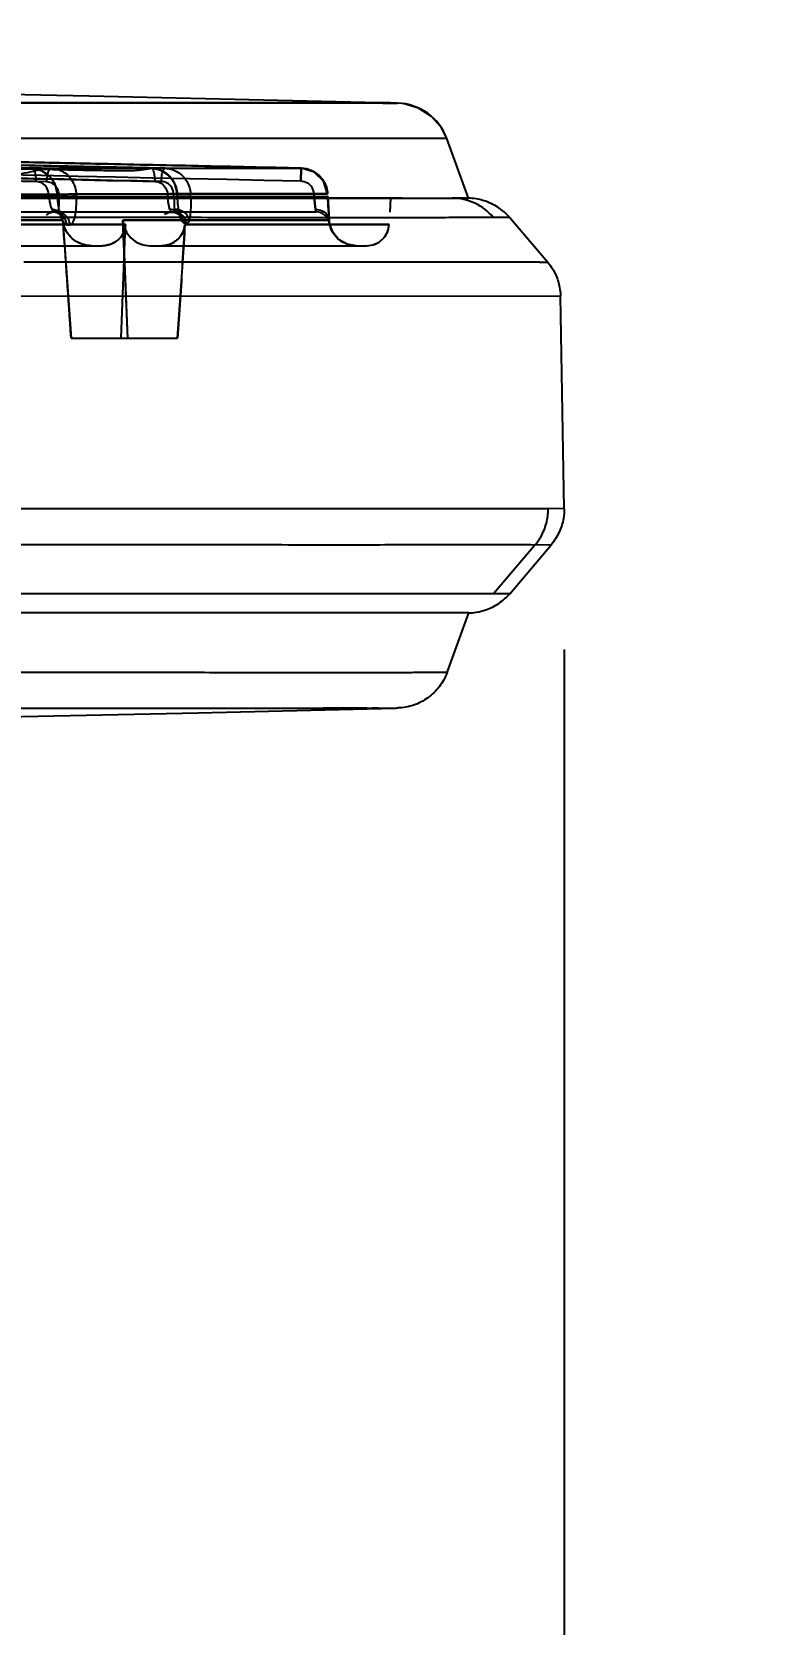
# Model space of a CAD drawing. Header units: millimetres. Extents: x 1236 to 1656, y -100 to 494.
# Drawn here: x 1404.57 to 1407.83, y 386.84 to 393.91 of the extents above; entities that cross this region are included whole.
import ezdxf

# ---------------------------------------------------------------- set-up
doc = ezdxf.new("R2010")
doc.units = ezdxf.units.MM
doc.header["$LTSCALE"] = 0.1
doc.layers.add('DIM', color=3, linetype='Continuous')
doc.styles.get("Standard").update_dxf_attribs({"font": 'arial.ttf'})
doc.dimstyles.new('ISO-25', dxfattribs={"dimtxt": 2.5, "dimasz": 2.5, "dimexe": 1.25, "dimexo": 0.625, "dimtad": 1, "dimlfac": 5, "dimtxsty": 'Standard', "dimcen": 2.5, "dimadec": 0, "dimazin": 0, "dimtfac": 1, "dimtmove": 0, "dimatfit": 3, "dimfxl": 0, "dimarcsym": 0})

# ---------------------------------------------------------------- blocks, each defined once
blk = doc.blocks.new('*D46')
at = {"layer": 'Defpoints', "color": 0}
for p in [(1353.4582, 391.7923), (1406.9365, 391.792), (1406.9365, 381.2448)]:
    blk.add_point(p, dxfattribs=at)
at = {"layer": 'DIM', "color": 0, "lineweight": -2}
for p, q in [((1353.4582, 391.1673), (1353.4582, 379.9948)), ((1406.9365, 391.167), (1406.9365, 379.9948)), ((1355.9582, 381.2448), (1404.4365, 381.2448))]:
    blk.add_line(p, q, dxfattribs=at)
at = {"layer": 'DIM', "color": 0}
for points in [[(1355.9582, 381.6614), (1355.9582, 380.8281), (1353.4582, 381.2448)], [(1404.4365, 381.6614), (1404.4365, 380.8281), (1406.9365, 381.2448)]]:
    blk.add_solid(points, dxfattribs=at)
at = {"layer": 'DIM', "color": 0, "insert": (1399.1948, 383.1462), "char_height": 2.5, "attachment_point": 5}
blk.add_mtext('267.5', dxfattribs=at)
blk = doc.blocks.new('*D55')
at = {"layer": 'Defpoints', "color": 0}
for p in [(1380.1973, 411.5298), (1432.6691, -43.8302), (1441.94, -43.8302)]:
    blk.add_point(p, dxfattribs=at)
at = {"layer": 'DIM', "color": 0, "lineweight": -2}
for p, q in [((1380.8223, 411.5298), (1443.19, 411.5298)), ((1441.94, 409.0298), (1441.94, -41.3302)), ((1433.2941, -43.8302), (1443.19, -43.8302))]:
    blk.add_line(p, q, dxfattribs=at)
at = {"layer": 'DIM', "color": 0}
for points in [[(1441.5233, 409.0298), (1442.3566, 409.0298), (1441.94, 411.5298)], [(1441.5233, -41.3302), (1442.3566, -41.3302), (1441.94, -43.8302)]]:
    blk.add_solid(points, dxfattribs=at)
at = {"layer": 'DIM', "color": 0, "insert": (1439.6762, 183.8498), "char_height": 2.5, "attachment_point": 5, "rotation": 90}
blk.add_mtext('(2280)', dxfattribs=at)

msp = doc.modelspace()

# ---------------------------------------------------------------- linework, layer by layer
for p, q in [((1406.1935, 393.5941), (1406.18, 393.5944)), ((1406.1934, 393.5941), (1406.18, 393.5944)), ((1406.5113, 393.1716), (1406.4149, 393.4363)), ((1405.7677, 393.3049), (1402.3213, 393.3775)), ((1402.8956, 393.302), (1405.1019, 393.3045)), ((1405.7677, 393.3049), (1404.6566, 393.3038)), ((1405.162, 393.3046), (1405.7684, 393.305)), ((1405.7664, 393.2468), (1405.7677, 393.3049)), ((1405.7677, 393.3049), (1405.7664, 393.2468)), ((1353.8838, 393.1718), (1406.439, 393.1718)), ((1369.1986, 393.1718), (1406.5113, 393.1718)), ((1405.8254, 393.1782), (1380.4933, 393.1782)), ((1383.7367, 393.1782), (1404.6901, 393.1782)), ((1404.646, 393.1782), (1384.2853, 393.1782)), ((1391.196, 393.1718), (1405.6112, 393.1718)), ((1401.5616, 393.19), (1404.6824, 393.1878)), ((1405.2166, 393.1883), (1402.9954, 393.1908)), ((1406.2157, 393.1718), (1404.4402, 393.1718)), ((1404.6456, 393.1889), (1404.6824, 393.19)), ((1404.646, 393.1782), (1404.6458, 393.1882)), ((1404.683, 393.1793), (1404.646, 393.1782)), ((1404.683, 393.1793), (1404.6824, 393.19)), ((1404.69, 393.1883), (1404.6899, 393.1783)), ((1404.7679, 393.1912), (1405.8848, 393.1912)), ((1404.768, 393.1901), (1404.7685, 393.1793)), ((1405.1737, 393.189), (1405.1738, 393.1783)), ((1405.2011, 393.1783), (1405.2012, 393.189)), ((1405.8848, 393.1912), (1405.2753, 393.1912)), ((1405.2759, 393.1793), (1405.2753, 393.1909)), ((1405.8253, 393.1783), (1405.8253, 393.1893)), ((1405.8253, 393.1893), (1405.8253, 393.1783)), ((1405.8313, 393.1217), (1405.8254, 393.1782)), ((1405.8254, 393.1782), (1405.8313, 393.1217)), ((1405.8854, 393.1793), (1405.8887, 393.1172)), ((1405.8854, 393.1793), (1405.8887, 393.1171)), ((1405.8854, 393.1793), (1405.8912, 393.0744)), ((1405.8912, 393.0742), (1405.8854, 393.1793)), ((1406.1644, 393.1718), (1406.1612, 393.1096)), ((1406.258, 393.1718), (1406.5107, 393.1718)), ((1406.5107, 393.1718), (1406.439, 393.1718)), ((1380.5615, 393.1107), (1405.8337, 393.1107)), ((1404.9873, 393.0554), (1391.2025, 393.0559)), ((1391.2025, 393.0555), (1404.9872, 393.0554)), ((1404.7049, 393.0744), (1401.5226, 393.0744)), ((1402.9683, 393.0744), (1404.7086, 393.0743)), ((1404.6585, 393.1218), (1404.6597, 393.1191)), ((1404.7087, 393.069), (1404.7062, 393.0725)), ((1404.7087, 393.069), (1404.7447, 392.5507)), ((1404.967, 392.5507), (1404.987, 393.0554)), ((1404.9671, 392.5507), (1404.9871, 393.0555)), ((1405.8912, 393.0744), (1404.9748, 393.0744)), ((1404.9965, 392.5507), (1404.9749, 393.0744)), ((1404.9974, 392.5507), (1404.9758, 393.0744)), ((1404.9759, 393.0744), (1405.2341, 393.0744)), ((1405.2585, 393.0607), (1405.2469, 393.0607)), ((1405.2514, 393.0554), (1406.1589, 393.0555)), ((1406.1583, 393.0555), (1405.2517, 393.0555)), ((1405.2701, 393.0743), (1405.8912, 393.0742)), ((1405.3249, 393.0868), (1405.3507, 393.0867)), ((1406.6202, 393.0877), (1406.6938, 393.0878)), ((1406.6938, 393.0878), (1406.8638, 392.8871)), ((1404.7254, 393.0538), (1404.7395, 393.0538)), ((1390.906, 392.9607), (1404.8846, 392.9607)), ((1405.0967, 392.9607), (1406.0591, 392.9607)), ((1404.8831, 392.888), (1404.5347, 392.8878)), ((1404.9076, 392.888), (1404.8831, 392.888)), ((1404.9472, 392.888), (1404.9076, 392.888)), ((1405.2516, 392.888), (1404.9472, 392.888)), ((1405.3478, 392.8879), (1405.2516, 392.888)), ((1406.0158, 392.8879), (1405.3478, 392.8879)), ((1406.2833, 392.8879), (1406.0158, 392.8879)), ((1406.92, 392.7362), (1401.0581, 392.7341)), ((1406.9365, 391.792), (1406.92, 392.7362)), ((1404.7447, 392.5507), (1405.2175, 392.5507)), ((1404.6506, 391.7923), (1404.3809, 391.7925)), ((1406.865, 391.7923), (1404.6506, 391.7923)), ((1406.9365, 391.792), (1406.8643, 391.7931)), ((1406.8066, 391.6327), (1406.6224, 391.4148)), ((1406.6943, 391.4142), (1406.8796, 391.6329)), ((1406.8066, 391.6327), (1406.808, 391.6326)), ((1406.808, 391.6326), (1406.8793, 391.6332)), ((1406.6217, 391.4147), (1404.2399, 391.4147)), ((1406.6944, 391.4149), (1406.6225, 391.4148)), ((1406.512, 391.3297), (1353.8824, 391.3297)), ((1406.4159, 391.0651), (1406.5122, 391.3296)), ((1405.9292, 390.9059), (1405.8666, 390.9059)), ((1406.0584, 390.9061), (1405.9292, 390.9059)), ((1406.1095, 390.9063), (1406.0847, 390.9062)), ((1406.1882, 390.9071), (1406.1942, 390.9073)), ((1406.1942, 390.9073), (1406.197, 390.9073))]:
    msp.add_line(p, q)
for points in [[(1406.1799, 393.5944), (1404.8245, 393.6256), (1402.2443, 393.6783), (1399.492, 393.728), (1397.3529, 393.7621), (1394.9613, 393.7955), (1392.3499, 393.8262)], [(1404.5704, 393.3037), (1400.8718, 393.3788), (1397.303, 393.442), (1393.8641, 393.4934), (1390.555, 393.5334), (1387.3759, 393.5624), (1384.3266, 393.581)], [(1404.6568, 393.3038), (1400.9745, 393.3791), (1397.417, 393.4424), (1393.9842, 393.4939), (1390.6762, 393.5339), (1387.493, 393.5628), (1384.4347, 393.5813)], [(1405.102, 393.3045), (1401.5531, 393.3779), (1398.0473, 393.4402), (1394.5848, 393.4916), (1391.1654, 393.5322), (1387.7894, 393.5621), (1384.4565, 393.5814)], [(1405.1613, 393.3046), (1401.6223, 393.3781), (1398.124, 393.4406), (1394.6664, 393.4921), (1391.2496, 393.5326), (1387.8735, 393.5624), (1384.5383, 393.5816)], [(1406.1807, 393.5944), (1406.1728, 393.5945), (1406.1626, 393.5947), (1406.1499, 393.5948)], [(1406.1947, 393.5941), (1406.1936, 393.5941), (1406.1807, 393.5944)], [(1406.4149, 393.4364), (1406.3888, 393.4874), (1406.3469, 393.5352), (1406.289, 393.5723), (1406.2206, 393.592)], [(1404.6848, 393.1903), (1404.6738, 393.2341), (1404.6484, 393.27), (1404.6129, 393.2942), (1404.5703, 393.3037)], [(1405.2177, 393.191), (1405.2065, 393.2351), (1405.1811, 393.2707), (1405.1452, 393.2949), (1405.1019, 393.3045)], [(1405.8848, 393.1912), (1405.8664, 393.2485), (1405.8244, 393.2888), (1405.7677, 393.3049)], [(1405.8848, 393.1912), (1405.8671, 393.2473), (1405.8256, 393.2881), (1405.7677, 393.3049)], [(1405.2166, 393.1908), (1405.2169, 393.1909), (1405.2172, 393.1909), (1405.2174, 393.191), (1405.2176, 393.191), (1405.2176, 393.1911), (1405.2177, 393.1911)], [(1405.2183, 393.1796), (1405.2183, 393.1796), (1405.2182, 393.1795), (1405.2181, 393.1795), (1405.2178, 393.1794), (1405.2176, 393.1793), (1405.2172, 393.1793)], [(1405.8912, 393.0749), (1405.8896, 393.1022), (1405.8876, 393.1381), (1405.8854, 393.1793)], [(1405.8912, 393.0747), (1405.8896, 393.1018), (1405.8877, 393.1378), (1405.8854, 393.1793)], [(1404.6358, 393.0964), (1404.6494, 393.1065), (1404.665, 393.1106), (1404.6814, 393.1085), (1404.6959, 393.1009), (1404.702, 393.0948), (1404.7015, 393.0959), (1404.6974, 393.1066)], [(1405.1593, 393.1008), (1405.18, 393.1097), (1405.2027, 393.1094), (1405.2205, 393.1018), (1405.2302, 393.093), (1405.2324, 393.0897), (1405.2306, 393.0957), (1405.2296, 393.112)], [(1406.0113, 392.9607), (1405.9713, 392.9675), (1405.9338, 392.989), (1405.9074, 393.0207), (1405.8929, 393.0607)], [(1406.059, 392.9607), (1406.0879, 392.9649), (1406.1156, 392.9782), (1406.1375, 392.9987), (1406.1523, 393.0245), (1406.1589, 393.0554)], [(1404.1692, 390.8617), (1405.31, 390.8862), (1406.1866, 390.9071)]]:
    msp.add_lwpolyline(points)
for centre, radius, start, end in [((1406.1894, 393.3541), 0.24, 20.00493, 88.48701), ((1380.4366, -732.2233), 1125.7551, 88.7107189, 89.7856135), ((1380.4361, -732.2529), 1125.7847, 88.7107302, 89.7855956), ((1405.7649, 393.1848), 0.1201, 3.04263, 88.65691), ((1409.5738, 393.4308), 4.3638, 183.15214, 183.2783), ((1201.9913, 378.7011), 203.2261, 3.907642, 4.055641), ((1405.8338, 393.0507), 0.06, 9.5959, 90.01213), ((1405.8337, 393.0507), 0.06, 9.5875, 89.9842), ((1406.0589, 393.0608), 0.1001, 270.12146, 356.96803)]:
    msp.add_arc(centre, radius, start, end)
for points, knots in [([(1384.4346, 393.5813), (1385.1113, 393.5783), (1386.3377, 393.5715), (1388.122, 393.5583), (1389.712, 393.544), (1391.1499, 393.529), (1392.3627, 393.5149), (1393.3774, 393.502), (1394.2846, 393.4899), (1395.1669, 393.4772), (1396.0304, 393.4644), (1396.8332, 393.4522), (1397.5276, 393.4396), (1398.129, 393.4287), (1398.6482, 393.4216), (1399.1796, 393.4133), (1399.7187, 393.3963), (1400.2659, 393.3641), (1400.7413, 393.353), (1401.1612, 393.3465), (1401.5324, 393.3576), (1401.8624, 393.3679), (1402.151, 393.3276), (1402.4079, 393.315), (1402.6318, 393.3052), (1402.825, 393.2986), (1402.9918, 393.2935), (1403.1367, 393.2894), (1403.2633, 393.2861), (1403.3748, 393.2833), (1403.4736, 393.2809), (1403.5622, 393.2789), (1403.6424, 393.2771), (1403.7163, 393.2756), (1403.7859, 393.2742), (1403.8533, 393.2728), (1403.9211, 393.2717), (1404.0046, 393.2703), (1404.1083, 393.269), (1404.2289, 393.2679), (1404.3524, 393.2694), (1404.4685, 393.2679), (1404.5686, 393.2905), (1404.6294, 393.3043), (1404.6566, 393.3038)], [0, 0, 0, 0, 0.100359, 0.181871, 0.264613, 0.336164, 0.395113, 0.444484, 0.486656, 0.529656, 0.575348, 0.614715, 0.648729, 0.678343, 0.703907, 0.725738, 0.757154, 0.783898, 0.807014, 0.827663, 0.846155, 0.862117, 0.876499, 0.889261, 0.900261, 0.909734, 0.917917, 0.92502, 0.931231, 0.936694, 0.941556, 0.945898, 0.949826, 0.953458, 0.956863, 0.960136, 0.963468, 0.966916, 0.972514, 0.978856, 0.984784, 0.990864, 0.995964, 1, 1, 1, 1]), ([(1404.6566, 393.3038), (1404.5397, 393.3059), (1404.2904, 393.3104), (1403.9061, 393.318), (1403.4665, 393.327), (1403.0159, 393.3365), (1402.5245, 393.3469), (1401.9916, 393.3582), (1401.3482, 393.3716), (1400.6512, 393.385), (1399.8772, 393.3988), (1398.9703, 393.4144), (1397.8885, 393.4334), (1396.6995, 393.4526), (1395.4178, 393.4724), (1393.9591, 393.4932), (1392.3298, 393.5145), (1390.5178, 393.5354), (1388.6435, 393.5538), (1386.5845, 393.57), (1385.1878, 393.5779), (1384.4346, 393.5813)], [0, 0, 0, 0, 0.017344, 0.036998, 0.057014, 0.08257, 0.10385, 0.129924, 0.161629, 0.199318, 0.23333, 0.276468, 0.333863, 0.393821, 0.452857, 0.524013, 0.610222, 0.694573, 0.792812, 0.888269, 1, 1, 1, 1]), ([(1384.4565, 393.5814), (1384.9985, 393.5791), (1386.0362, 393.5739), (1387.5278, 393.5643), (1388.8928, 393.5537), (1390.1424, 393.5425), (1391.287, 393.5311), (1392.3352, 393.5196), (1393.2947, 393.5083), (1394.1723, 393.4972), (1394.9742, 393.4864), (1395.7063, 393.4762), (1396.374, 393.4664), (1396.983, 393.457), (1397.5378, 393.4482), (1398.042, 393.4404), (1398.4999, 393.4328), (1398.9144, 393.4258), (1399.2888, 393.4192), (1399.6399, 393.4112), (1399.9898, 393.4084), (1400.3414, 393.39), (1400.6785, 393.3802), (1400.9821, 393.3754), (1401.2513, 393.3704), (1401.4921, 393.3663), (1401.7077, 393.3625), (1401.9018, 393.36), (1402.0837, 393.3696), (1402.2694, 393.3601), (1402.4717, 393.3456), (1402.6947, 393.3422), (1402.9244, 393.3368), (1403.1445, 393.3318), (1403.3429, 393.3276), (1403.5192, 393.3239), (1403.6768, 393.3206), (1403.8186, 393.3176), (1403.9468, 393.3149), (1404.0631, 393.3124), (1404.1688, 393.3102), (1404.2651, 393.3081), (1404.3528, 393.3063), (1404.4329, 393.3046), (1404.506, 393.303), (1404.5728, 393.3016), (1404.6338, 393.3004), (1404.6898, 393.2992), (1404.741, 393.2982), (1404.788, 393.2972), (1404.8312, 393.2964), (1404.8708, 393.2957), (1404.9072, 393.2951), (1404.9408, 393.2946), (1404.9717, 393.2943), (1405.0002, 393.2943), (1405.0264, 393.295), (1405.05, 393.2969), (1405.0706, 393.2999), (1405.0875, 393.3032), (1405.0976, 393.3046), (1405.1019, 393.3045)], [0, 0, 0, 0, 0.078741, 0.150773, 0.216709, 0.277058, 0.33233, 0.383017, 0.429362, 0.471733, 0.510532, 0.545885, 0.5781, 0.607552, 0.63438, 0.658705, 0.680819, 0.700921, 0.718928, 0.73522, 0.751955, 0.769759, 0.786363, 0.80094, 0.813885, 0.825475, 0.835934, 0.845216, 0.853658, 0.862378, 0.872206, 0.883133, 0.894764, 0.905582, 0.915124, 0.923603, 0.931195, 0.93803, 0.944211, 0.949821, 0.954925, 0.959574, 0.963811, 0.967676, 0.971206, 0.974432, 0.977383, 0.980085, 0.98256, 0.98483, 0.986914, 0.988828, 0.990588, 0.992208, 0.993702, 0.995081, 0.996351, 0.997505, 0.998528, 0.999372, 1, 1, 1, 1]), ([(1384.5383, 393.5816), (1385.1149, 393.5792), (1386.2188, 393.5736), (1387.8051, 393.5631), (1389.256, 393.5513), (1390.5833, 393.5388), (1391.7974, 393.5261), (1392.9078, 393.5132), (1393.9235, 393.5005), (1394.8524, 393.4882), (1395.7007, 393.4763), (1396.4739, 393.4649), (1397.1781, 393.4541), (1397.8182, 393.444), (1398.398, 393.4346), (1398.9214, 393.4257), (1399.3935, 393.4176), (1399.8182, 393.4103), (1400.1985, 393.4036), (1400.5384, 393.3974), (1400.8432, 393.3918), (1401.118, 393.3867), (1401.367, 393.382), (1401.593, 393.3777), (1401.7978, 393.3738), (1401.9813, 393.3703), (1402.1422, 393.3671), (1402.2832, 393.3642), (1402.4139, 393.3615), (1402.5469, 393.3589), (1402.6914, 393.356), (1402.8505, 393.3529), (1403.0266, 393.3493), (1403.2187, 393.3454), (1403.417, 393.3414), (1403.6064, 393.3375), (1403.7766, 393.334), (1403.9271, 393.3309), (1404.0619, 393.3281), (1404.183, 393.3255), (1404.2924, 393.3232), (1404.3917, 393.3211), (1404.4819, 393.3192), (1404.5641, 393.3174), (1404.639, 393.3158), (1404.7073, 393.3144), (1404.7697, 393.313), (1404.8268, 393.3118), (1404.879, 393.3106), (1404.9268, 393.3096), (1404.9706, 393.3086), (1405.0109, 393.3078), (1405.0478, 393.3069), (1405.0817, 393.3062), (1405.1121, 393.3056), (1405.1382, 393.305), (1405.1541, 393.3047), (1405.1612, 393.3046)], [0, 0, 0, 0, 0.083873, 0.160572, 0.230733, 0.294918, 0.35365, 0.407339, 0.456431, 0.501405, 0.542462, 0.57983, 0.613884, 0.644902, 0.672953, 0.698219, 0.721053, 0.741632, 0.76, 0.77638, 0.791074, 0.804341, 0.816365, 0.827288, 0.837222, 0.846167, 0.853976, 0.860631, 0.866676, 0.873001, 0.879983, 0.887692, 0.896152, 0.90559, 0.915647, 0.925004, 0.933148, 0.940409, 0.946901, 0.952747, 0.958031, 0.962825, 0.967186, 0.971158, 0.974779, 0.978083, 0.981101, 0.983859, 0.986383, 0.988696, 0.990815, 0.992759, 0.994548, 0.996198, 0.997687, 0.998963, 1, 1, 1, 1]), ([(1384.6491, 393.582), (1384.8774, 393.5811), (1385.334, 393.5792), (1386.0189, 393.5759), (1386.7039, 393.5722), (1387.3737, 393.5682), (1388.0285, 393.5639), (1388.6682, 393.5594), (1389.3079, 393.5544), (1389.9329, 393.5493), (1390.5431, 393.5439), (1391.1387, 393.5384), (1391.7342, 393.5325), (1392.3156, 393.5265), (1392.8829, 393.5204), (1393.436, 393.5141), (1393.9892, 393.5076), (1394.5293, 393.5009), (1395.0564, 393.4942), (1395.5705, 393.4874), (1396.0845, 393.4804), (1396.5846, 393.4733), (1397.0707, 393.4663), (1397.5429, 393.4592), (1398.015, 393.4519), (1398.4755, 393.4447), (1398.9244, 393.4374), (1399.3617, 393.4302), (1399.799, 393.4228), (1400.214, 393.4156), (1400.6069, 393.4086), (1400.9775, 393.402), (1401.3482, 393.3952), (1401.7354, 393.3879), (1402.1391, 393.3803), (1402.5594, 393.3721), (1402.9798, 393.3638), (1403.381, 393.3558), (1403.7632, 393.348), (1404.1264, 393.3404), (1404.4895, 393.3328), (1404.8078, 393.3259), (1405.0814, 393.32), (1405.3102, 393.3151), (1405.5389, 393.31), (1405.6914, 393.3066), (1405.7677, 393.3049)], [0, 0, 0, 0, 0.032429, 0.064859, 0.097288, 0.129718, 0.160007, 0.190295, 0.220584, 0.250873, 0.279071, 0.307269, 0.335467, 0.363665, 0.389856, 0.416048, 0.44224, 0.468431, 0.492773, 0.517115, 0.541456, 0.565798, 0.588154, 0.610511, 0.632867, 0.655223, 0.67593, 0.696638, 0.717345, 0.738052, 0.755603, 0.773154, 0.790706, 0.808257, 0.828161, 0.848066, 0.867971, 0.887876, 0.905073, 0.922269, 0.939466, 0.956663, 0.967497, 0.978331, 0.989166, 1, 1, 1, 1]), ([(1405.7677, 393.3049), (1405.6914, 393.3066), (1405.5389, 393.31), (1405.3101, 393.3151), (1405.0813, 393.32), (1404.8076, 393.3259), (1404.4892, 393.3328), (1404.126, 393.3404), (1403.7628, 393.348), (1403.3806, 393.3558), (1402.9794, 393.3638), (1402.5592, 393.3721), (1402.139, 393.3803), (1401.7353, 393.3879), (1401.3481, 393.3952), (1400.9775, 393.402), (1400.6069, 393.4086), (1400.214, 393.4156), (1399.7989, 393.4228), (1399.3616, 393.4302), (1398.9243, 393.4374), (1398.4754, 393.4447), (1398.0149, 393.4519), (1397.5429, 393.4592), (1397.0709, 393.4663), (1396.5849, 393.4733), (1396.0849, 393.4804), (1395.5708, 393.4874), (1395.0568, 393.4942), (1394.5297, 393.5009), (1393.9896, 393.5076), (1393.4365, 393.5141), (1392.8834, 393.5204), (1392.3162, 393.5265), (1391.7348, 393.5325), (1391.1392, 393.5384), (1390.5436, 393.5439), (1389.9333, 393.5493), (1389.3083, 393.5544), (1388.6686, 393.5594), (1388.0288, 393.5639), (1387.374, 393.5682), (1386.7041, 393.5722), (1386.0191, 393.5759), (1385.3341, 393.5792), (1384.8774, 393.5811), (1384.6491, 393.582)], [0, 0, 0, 0, 0.010836, 0.021672, 0.032509, 0.043345, 0.060545, 0.077745, 0.094945, 0.112145, 0.132045, 0.151946, 0.171846, 0.191746, 0.209297, 0.226847, 0.244398, 0.261948, 0.282657, 0.303366, 0.324075, 0.344784, 0.367135, 0.389485, 0.411835, 0.434186, 0.458527, 0.482869, 0.50721, 0.531552, 0.55774, 0.583928, 0.610117, 0.636305, 0.664506, 0.692706, 0.720907, 0.749108, 0.779398, 0.809687, 0.839977, 0.870267, 0.9027, 0.935133, 0.967567, 1, 1, 1, 1]), ([(1392.3655, 393.5958), (1393.0198, 393.5957), (1394.4597, 393.5954), (1396.6646, 393.5949), (1398.5713, 393.5946), (1400.0236, 393.5943), (1401.0103, 393.5942), (1401.903, 393.5942), (1402.6902, 393.5942), (1403.3683, 393.5944), (1404.0773, 393.5946), (1404.7621, 393.5949), (1405.3905, 393.5952), (1405.8088, 393.5956), (1406.0546, 393.5952), (1406.1666, 393.5943), (1406.1958, 393.594)], [0, 0, 0, 0, 0.141919, 0.312345, 0.47828, 0.555494, 0.627385, 0.692306, 0.749138, 0.798141, 0.839396, 0.902942, 0.946668, 0.975707, 0.993676, 1, 1, 1, 1]), ([(1406.1959, 393.594), (1406.1932, 393.5941), (1406.1873, 393.5942), (1406.1771, 393.5944), (1406.1644, 393.5946), (1406.1484, 393.5947), (1406.1292, 393.5949), (1406.1062, 393.595), (1406.0783, 393.5951), (1406.044, 393.5952), (1406.0012, 393.5953), (1405.9472, 393.5953), (1405.8787, 393.5954), (1405.7915, 393.5954), (1405.68, 393.5954), (1405.5376, 393.5953), (1405.3546, 393.5952), (1405.1152, 393.5951), (1404.8033, 393.5949), (1404.4203, 393.5948), (1403.9846, 393.5946), (1403.5185, 393.5944), (1403.0291, 393.5943), (1402.5111, 393.5942), (1401.959, 393.5942), (1401.3707, 393.5942), (1400.7443, 393.5943), (1400.072, 393.5943), (1399.3349, 393.5944), (1398.5075, 393.5946), (1397.5653, 393.5948), (1396.4891, 393.5949), (1395.2622, 393.5953), (1393.8712, 393.5955), (1392.8868, 393.5957), (1392.3657, 393.5958)], [0, 0, 0, 0, 0.000584, 0.001273, 0.00221, 0.003357, 0.004728, 0.006372, 0.008356, 0.010788, 0.013815, 0.01764, 0.0225, 0.02867, 0.03655, 0.046682, 0.059556, 0.076263, 0.098596, 0.127212, 0.159342, 0.193115, 0.228307, 0.265516, 0.305478, 0.348053, 0.393138, 0.44135, 0.493891, 0.553017, 0.62083, 0.698278, 0.786453, 0.886968, 1, 1, 1, 1]), ([(1404.5899, 393.2453), (1402.3409, 393.2952), (1397.8428, 393.3823), (1391.0953, 393.4748), (1386.5968, 393.511), (1384.3477, 393.5228)], [0, 0, 0, 0, 0.333359, 0.666692, 1, 1, 1, 1]), ([(1384.4141, 393.5233), (1386.6613, 393.5117), (1391.1554, 393.4758), (1397.896, 393.3832), (1402.3892, 393.2957), (1404.6356, 393.2455)], [0, 0, 0, 0, 0.333353, 0.666686, 1, 1, 1, 1]), ([(1384.4714, 393.5233), (1386.7655, 393.513), (1391.3537, 393.4787), (1398.2357, 393.3864), (1402.8235, 393.2975), (1405.1172, 393.2463)], [0, 0, 0, 0, 0.333314, 0.666647, 1, 1, 1, 1]), ([(1405.1441, 393.2462), (1402.8533, 393.2976), (1398.2713, 393.3867), (1391.3975, 393.4791), (1386.8145, 393.5132), (1384.523, 393.5234)], [0, 0, 0, 0, 0.333317, 0.66665, 1, 1, 1, 1]), ([(1406.415, 393.4362), (1406.3858, 393.4365), (1406.2734, 393.4374), (1406.0265, 393.4378), (1405.6054, 393.4374), (1404.9708, 393.437), (1404.2775, 393.4368), (1403.5572, 393.4366), (1402.8656, 393.4364), (1402.0611, 393.4363), (1401.148, 393.4363), (1400.1389, 393.4364), (1398.6583, 393.4367), (1396.7235, 393.4371), (1394.3558, 393.4376), (1391.968, 393.4381), (1387.2474, 393.4389), (1383.3234, 393.4393), (1380.1973, 393.4392)], [0, 0, 0, 0, 0.003341, 0.012853, 0.028259, 0.051526, 0.085469, 0.107588, 0.133947, 0.164607, 0.199639, 0.238433, 0.280071, 0.36906, 0.459836, 0.550999, 0.642288, 1, 1, 1, 1]), ([(1406.4144, 393.4361), (1406.3906, 393.4366), (1406.3342, 393.4373), (1406.2318, 393.4375), (1406.0949, 393.4375), (1405.9184, 393.4375), (1405.5912, 393.4373), (1405.0364, 393.4369), (1404.3672, 393.4367), (1403.6711, 393.4365), (1402.7014, 393.4362), (1401.5842, 393.4362), (1400.3313, 393.4363), (1398.8634, 393.4365), (1396.9286, 393.4369), (1394.544, 393.4375), (1392.125, 393.438), (1388.887, 393.4386), (1384.9111, 393.439), (1381.744, 393.4391), (1380.1973, 393.4391)], [0, 0, 0, 0, 0.002727, 0.006459, 0.011716, 0.018388, 0.026663, 0.049154, 0.081868, 0.10324, 0.128805, 0.192834, 0.231084, 0.272172, 0.360805, 0.452485, 0.545039, 0.637599, 0.823011, 1, 1, 1, 1]), ([(1404.5702, 393.3037), (1404.5893, 393.3033), (1404.628, 393.2918), (1404.6698, 393.2486), (1404.6813, 393.2097), (1404.6824, 393.19)], [0, 0, 0, 0, 0.330107, 0.659641, 1, 1, 1, 1]), ([(1404.5898, 393.2454), (1404.5898, 393.2553), (1404.5881, 393.2727), (1404.5835, 393.293), (1404.5745, 393.3037), (1404.5702, 393.3037)], [0, 0, 0, 0, 0.459516, 0.803393, 1, 1, 1, 1]), ([(1404.6566, 393.3038), (1404.6524, 393.3038), (1404.6431, 393.293), (1404.6381, 393.2729), (1404.6359, 393.2554), (1404.6357, 393.2456)], [0, 0, 0, 0, 0.197796, 0.546196, 1, 1, 1, 1]), ([(1404.6566, 393.3038), (1404.6755, 393.3034), (1404.7138, 393.2918), (1404.7554, 393.2489), (1404.7671, 393.2099), (1404.768, 393.1901)], [0, 0, 0, 0, 0.326784, 0.656447, 1, 1, 1, 1]), ([(1405.1019, 393.3045), (1405.1055, 393.3045), (1405.1122, 393.2922), (1405.115, 393.2736), (1405.1168, 393.2561), (1405.1171, 393.2464)], [0, 0, 0, 0, 0.176746, 0.527959, 1, 1, 1, 1]), ([(1405.1019, 393.3045), (1405.1212, 393.3041), (1405.1604, 393.2924), (1405.2032, 393.2495), (1405.2155, 393.2104), (1405.2166, 393.1908)], [0, 0, 0, 0, 0.331034, 0.663745, 1, 1, 1, 1]), ([(1405.1612, 393.3046), (1405.1575, 393.3046), (1405.1503, 393.2923), (1405.1463, 393.2735), (1405.1445, 393.2559), (1405.1442, 393.2462)], [0, 0, 0, 0, 0.180365, 0.536938, 1, 1, 1, 1]), ([(1405.1612, 393.3046), (1405.1804, 393.3042), (1405.2199, 393.2929), (1405.2628, 393.2497), (1405.2744, 393.2103), (1405.2753, 393.1909)], [0, 0, 0, 0, 0.328684, 0.667504, 1, 1, 1, 1]), ([(1405.7677, 393.3049), (1405.7874, 393.3044), (1405.827, 393.293), (1405.871, 393.2505), (1405.8838, 393.211), (1405.8848, 393.1912)], [0, 0, 0, 0, 0.333363, 0.66354, 1, 1, 1, 1]), ([(1404.6458, 393.1882), (1404.6446, 393.1985), (1404.6394, 393.2183), (1404.6182, 393.2401), (1404.5992, 393.2449), (1404.5899, 393.2453)], [0, 0, 0, 0, 0.357999, 0.678536, 1, 1, 1, 1]), ([(1404.6356, 393.2455), (1404.6448, 393.245), (1404.6636, 393.24), (1404.6842, 393.218), (1404.689, 393.1985), (1404.69, 393.1883)], [0, 0, 0, 0, 0.323276, 0.642702, 1, 1, 1, 1]), ([(1405.1172, 393.2463), (1405.1267, 393.2457), (1405.1458, 393.2406), (1405.1672, 393.2189), (1405.1725, 393.1992), (1405.1737, 393.189)], [0, 0, 0, 0, 0.326334, 0.646937, 1, 1, 1, 1]), ([(1405.2012, 393.189), (1405.2, 393.1994), (1405.1949, 393.2194), (1405.173, 393.2413), (1405.1536, 393.2459), (1405.1441, 393.2462)], [0, 0, 0, 0, 0.355648, 0.675166, 1, 1, 1, 1]), ([(1405.8253, 393.1893), (1405.8241, 393.1996), (1405.8186, 393.2196), (1405.7961, 393.2414), (1405.7763, 393.2462), (1405.7664, 393.2468)], [0, 0, 0, 0, 0.346669, 0.66676, 1, 1, 1, 1]), ([(1404.646, 393.1782), (1404.6468, 393.1708), (1404.6487, 393.1569), (1404.6527, 393.138), (1404.6564, 393.1266), (1404.6585, 393.1218)], [0, 0, 0, 0, 0.382748, 0.727526, 1, 1, 1, 1]), ([(1404.6819, 393.1107), (1404.6855, 393.1107), (1404.6907, 393.126), (1404.6915, 393.1463), (1404.6913, 393.167), (1404.6901, 393.1782)], [0, 0, 0, 0, 0.156639, 0.514645, 1, 1, 1, 1]), ([(1404.683, 393.1793), (1404.6839, 393.1656), (1404.6865, 393.1397), (1404.6936, 393.1045), (1404.7007, 393.0833), (1404.7049, 393.0744)], [0, 0, 0, 0, 0.381588, 0.725316, 1, 1, 1, 1]), ([(1404.69, 393.1887), (1404.7005, 393.1894), (1404.7205, 393.1903), (1404.7465, 393.1907), (1404.762, 393.1909), (1404.768, 393.1901)], [0, 0, 0, 0, 0.404993, 0.768192, 1, 1, 1, 1]), ([(1404.7685, 393.1793), (1404.7631, 393.1803), (1404.7482, 393.1799), (1404.7222, 393.1799), (1404.7015, 393.1789), (1404.6901, 393.1782)], [0, 0, 0, 0, 0.208665, 0.564566, 1, 1, 1, 1]), ([(1404.7395, 393.0538), (1404.7448, 393.054), (1404.7569, 393.0668), (1404.7636, 393.0943), (1404.7691, 393.1337), (1404.7691, 393.1634), (1404.7685, 393.1793)], [0, 0, 0, 0, 0.118205, 0.335044, 0.643877, 1, 1, 1, 1]), ([(1405.2177, 393.1911), (1405.2176, 393.1929), (1405.2065, 393.1892), (1405.1955, 393.1921), (1405.1812, 393.1902), (1405.1735, 393.1898)], [0, 0, 0, 0, 0.123226, 0.473731, 1, 1, 1, 1]), ([(1405.1739, 393.1782), (1405.1814, 393.1786), (1405.1957, 393.1805), (1405.2067, 393.1776), (1405.2182, 393.1815), (1405.2183, 393.1796)], [0, 0, 0, 0, 0.511128, 0.868284, 1, 1, 1, 1]), ([(1405.1836, 393.1217), (1405.1821, 393.1267), (1405.1795, 393.1381), (1405.1763, 393.157), (1405.1746, 393.1709), (1405.1739, 393.1782)], [0, 0, 0, 0, 0.269017, 0.611995, 1, 1, 1, 1]), ([(1405.2753, 393.1909), (1405.2708, 393.1918), (1405.2572, 393.1914), (1405.2326, 393.1912), (1405.2124, 393.1902), (1405.2011, 393.1895)], [0, 0, 0, 0, 0.186884, 0.541849, 1, 1, 1, 1]), ([(1405.2759, 393.1793), (1405.2713, 393.1802), (1405.2575, 393.1799), (1405.2328, 393.1799), (1405.2125, 393.1789), (1405.2013, 393.1782)], [0, 0, 0, 0, 0.186051, 0.549616, 1, 1, 1, 1]), ([(1405.2013, 393.1782), (1405.2021, 393.1709), (1405.2031, 393.1571), (1405.2037, 393.1383), (1405.2033, 393.1267), (1405.2029, 393.1217)], [0, 0, 0, 0, 0.38958, 0.734386, 1, 1, 1, 1]), ([(1405.2341, 393.0744), (1405.2309, 393.0835), (1405.2257, 393.1047), (1405.2203, 393.1398), (1405.218, 393.1656), (1405.2172, 393.1793)], [0, 0, 0, 0, 0.270117, 0.614618, 1, 1, 1, 1]), ([(1405.2759, 393.1793), (1405.2764, 393.1657), (1405.2769, 393.14), (1405.2752, 393.1049), (1405.2723, 393.0835), (1405.2701, 393.0743)], [0, 0, 0, 0, 0.387938, 0.73213, 1, 1, 1, 1]), ([(1405.8251, 393.1901), (1405.8348, 393.1906), (1405.8539, 393.1928), (1405.868, 393.1891), (1405.8851, 393.194), (1405.8848, 393.1912)], [0, 0, 0, 0, 0.489373, 0.859031, 1, 1, 1, 1]), ([(1405.8848, 393.1912), (1405.8849, 393.1937), (1405.8691, 393.1892), (1405.8547, 393.193), (1405.8353, 393.1906), (1405.8251, 393.1901)], [0, 0, 0, 0, 0.127561, 0.486738, 1, 1, 1, 1]), ([(1405.8254, 393.1782), (1405.8353, 393.1788), (1405.8543, 393.181), (1405.8686, 393.1773), (1405.8857, 393.1822), (1405.8854, 393.1793)], [0, 0, 0, 0, 0.491508, 0.854157, 1, 1, 1, 1]), ([(1405.8254, 393.1782), (1405.8352, 393.1788), (1405.8544, 393.181), (1405.8686, 393.1772), (1405.8857, 393.1821), (1405.8854, 393.1793)], [0, 0, 0, 0, 0.490128, 0.859185, 1, 1, 1, 1]), ([(1406.6212, 393.087), (1406.5991, 393.1132), (1406.5424, 393.1558), (1406.4733, 393.1717), (1406.439, 393.1718)], [0, 0, 0, 0, 0.500151, 1, 1, 1, 1]), ([(1406.6414, 393.1313), (1406.622, 393.1438), (1406.5798, 393.1636), (1406.5337, 393.1716), (1406.5107, 393.1718)], [0, 0, 0, 0, 0.500025, 1, 1, 1, 1]), ([(1406.6927, 393.0869), (1406.6817, 393.0998), (1406.6648, 393.1153), (1406.6461, 393.1282), (1406.6414, 393.1313)], [0, 0, 0, 0, 0.749258, 1, 1, 1, 1]), ([(1403.3994, 393.087), (1403.5032, 393.0872), (1403.7031, 393.0875), (1404.0745, 393.0875), (1404.4183, 393.0871), (1404.7361, 393.0874), (1404.947, 393.0875), (1405.1413, 393.0873), (1405.2654, 393.087), (1405.3249, 393.0868)], [0, 0, 0, 0, 0.161674, 0.311559, 0.57867, 0.697262, 0.806652, 0.907388, 1, 1, 1, 1]), ([(1404.7049, 393.0744), (1404.7059, 393.0821), (1404.7027, 393.0988), (1404.6844, 393.1171), (1404.6673, 393.1216), (1404.6585, 393.1218)], [0, 0, 0, 0, 0.313603, 0.643353, 1, 1, 1, 1]), ([(1404.7086, 393.069), (1404.709, 393.0771), (1404.7051, 393.0943), (1404.6865, 393.1131), (1404.669, 393.1179), (1404.6604, 393.1179)], [0, 0, 0, 0, 0.320583, 0.658713, 1, 1, 1, 1]), ([(1404.6604, 393.1179), (1404.6612, 393.1165), (1404.6629, 393.1137), (1404.6658, 393.1107), (1404.6677, 393.1107)], [0, 0, 0, 0, 0.450446, 1, 1, 1, 1]), ([(1404.7254, 393.0538), (1404.7248, 393.0637), (1404.7187, 393.0834), (1404.6971, 393.105), (1404.6774, 393.1106), (1404.6677, 393.1107)], [0, 0, 0, 0, 0.33811, 0.671215, 1, 1, 1, 1]), ([(1404.7395, 393.0538), (1404.7389, 393.0636), (1404.733, 393.0829), (1404.7118, 393.1047), (1404.6919, 393.1105), (1404.6819, 393.1107)], [0, 0, 0, 0, 0.333737, 0.658289, 1, 1, 1, 1]), ([(1404.8348, 392.9607), (1404.8196, 392.9607), (1404.788, 392.967), (1404.7457, 392.9913), (1404.7179, 393.0303), (1404.7095, 393.0601), (1404.7085, 393.0743)], [0, 0, 0, 0, 0.245678, 0.510121, 0.769123, 1, 1, 1, 1]), ([(1404.7254, 393.0538), (1404.7235, 393.0539), (1404.7191, 393.0555), (1404.7136, 393.0612), (1404.7103, 393.0661), (1404.7086, 393.069)], [0, 0, 0, 0, 0.245188, 0.571246, 1, 1, 1, 1]), ([(1404.8347, 392.9607), (1404.8141, 392.9607), (1404.7725, 392.9712), (1404.7259, 393.0121), (1404.711, 393.0503), (1404.7087, 393.069)], [0, 0, 0, 0, 0.345024, 0.685407, 1, 1, 1, 1]), ([(1404.8846, 392.9607), (1404.9024, 392.9607), (1404.938, 392.97), (1404.976, 393.0066), (1404.9865, 393.0396), (1404.9871, 393.0555)], [0, 0, 0, 0, 0.350357, 0.688099, 1, 1, 1, 1]), ([(1404.987, 393.0554), (1404.9864, 393.0388), (1404.9753, 393.0049), (1404.9362, 392.9694), (1404.9016, 392.9607), (1404.8846, 392.9607)], [0, 0, 0, 0, 0.327588, 0.665709, 1, 1, 1, 1]), ([(1404.9749, 393.0744), (1404.9755, 393.0596), (1404.9818, 393.0299), (1405.0095, 392.9939), (1405.0478, 392.9664), (1405.0802, 392.9607), (1405.0967, 392.9607)], [0, 0, 0, 0, 0.243255, 0.480833, 0.72895, 1, 1, 1, 1]), ([(1404.9758, 393.0744), (1404.9764, 393.0597), (1404.9834, 393.0298), (1405.0105, 392.9919), (1405.0506, 392.9665), (1405.082, 392.9607), (1405.0976, 392.9607)], [0, 0, 0, 0, 0.240641, 0.489872, 0.744238, 1, 1, 1, 1]), ([(1405.251, 393.0555), (1405.2499, 393.0389), (1405.2382, 393.0058), (1405.1995, 392.9698), (1405.1644, 392.9607), (1405.1468, 392.9607)], [0, 0, 0, 0, 0.324498, 0.655045, 1, 1, 1, 1]), ([(1405.1468, 392.9607), (1405.164, 392.9607), (1405.1987, 392.9694), (1405.2377, 393.005), (1405.2497, 393.0386), (1405.2508, 393.0554)], [0, 0, 0, 0, 0.337106, 0.669112, 1, 1, 1, 1]), ([(1405.2341, 393.0744), (1405.2346, 393.0825), (1405.2307, 393.0998), (1405.2106, 393.1177), (1405.1928, 393.1216), (1405.1836, 393.1218)], [0, 0, 0, 0, 0.317214, 0.642368, 1, 1, 1, 1]), ([(1405.1836, 393.1217), (1405.1843, 393.1197), (1405.1859, 393.116), (1405.1885, 393.1107), (1405.1907, 393.1107)], [0, 0, 0, 0, 0.490792, 1, 1, 1, 1]), ([(1405.2489, 393.0607), (1405.2473, 393.0698), (1405.24, 393.0876), (1405.2184, 393.1062), (1405.1998, 393.1107), (1405.1908, 393.1107)], [0, 0, 0, 0, 0.335927, 0.671609, 1, 1, 1, 1]), ([(1405.2005, 393.1107), (1405.2023, 393.1107), (1405.2022, 393.1167), (1405.2028, 393.1197), (1405.2029, 393.1217)], [0, 0, 0, 0, 0.470106, 1, 1, 1, 1]), ([(1405.2585, 393.0607), (1405.257, 393.0698), (1405.2497, 393.0876), (1405.2281, 393.1062), (1405.2095, 393.1107), (1405.2005, 393.1107)], [0, 0, 0, 0, 0.335339, 0.67193, 1, 1, 1, 1]), ([(1405.2701, 393.0743), (1405.2686, 393.0835), (1405.2591, 393.1016), (1405.2339, 393.1187), (1405.2132, 393.1223), (1405.2029, 393.1218)], [0, 0, 0, 0, 0.31438, 0.651036, 1, 1, 1, 1]), ([(1405.2508, 393.0554), (1405.2471, 392.9993), (1405.2404, 392.8871), (1405.2292, 392.7189), (1405.221, 392.6067), (1405.2173, 392.5507)], [0, 0, 0, 0, 0.33337, 0.666711, 1, 1, 1, 1]), ([(1405.2175, 392.5507), (1405.2212, 392.6067), (1405.2296, 392.7188), (1405.2408, 392.8871), (1405.2473, 392.9993), (1405.251, 393.0555)], [0, 0, 0, 0, 0.333185, 0.666517, 1, 1, 1, 1]), ([(1405.2495, 393.0608), (1405.2477, 393.0608), (1405.2437, 393.0624), (1405.2387, 393.0674), (1405.236, 393.0718), (1405.2346, 393.0744)], [0, 0, 0, 0, 0.252535, 0.582888, 1, 1, 1, 1]), ([(1405.2708, 393.0743), (1405.2699, 393.0718), (1405.268, 393.0676), (1405.2644, 393.0623), (1405.2608, 393.0608), (1405.2592, 393.0608)], [0, 0, 0, 0, 0.423754, 0.745156, 1, 1, 1, 1]), ([(1405.3507, 393.0867), (1405.4376, 393.0864), (1405.5994, 393.0858), (1405.8257, 393.0858), (1406.0203, 393.0862), (1406.1866, 393.0864), (1406.3277, 393.0865), (1406.4694, 393.0869), (1406.5644, 393.0873), (1406.6202, 393.0877)], [0, 0, 0, 0, 0.205285, 0.382483, 0.534766, 0.665022, 0.775528, 0.868238, 1, 1, 1, 1]), ([(1405.8313, 393.1218), (1405.8413, 393.1219), (1405.8609, 393.1181), (1405.884, 393.1007), (1405.8908, 393.0829), (1405.8912, 393.0743)], [0, 0, 0, 0, 0.359689, 0.691698, 1, 1, 1, 1]), ([(1405.8313, 393.1218), (1405.8411, 393.1219), (1405.8603, 393.1183), (1405.8836, 393.1013), (1405.8908, 393.0833), (1405.8912, 393.0744)], [0, 0, 0, 0, 0.35215, 0.678035, 1, 1, 1, 1]), ([(1405.8313, 393.1217), (1405.8316, 393.1197), (1405.8328, 393.1167), (1405.8321, 393.1111), (1405.8337, 393.1107)], [0, 0, 0, 0, 0.538129, 1, 1, 1, 1]), ([(1405.8337, 393.1107), (1405.832, 393.111), (1405.8328, 393.1167), (1405.8316, 393.1197), (1405.8313, 393.1217)], [0, 0, 0, 0, 0.460668, 1, 1, 1, 1]), ([(1405.8928, 393.0607), (1405.8914, 393.0622), (1405.8922, 393.0676), (1405.8912, 393.0718), (1405.8911, 393.0743)], [0, 0, 0, 0, 0.467176, 1, 1, 1, 1]), ([(1405.8912, 393.0744), (1405.8914, 393.0719), (1405.8923, 393.0675), (1405.8917, 393.0624), (1405.8929, 393.0607)], [0, 0, 0, 0, 0.541546, 1, 1, 1, 1]), ([(1406.0114, 392.9607), (1405.993, 392.9607), (1405.9553, 392.9695), (1405.9112, 393.0065), (1405.896, 393.0423), (1405.8929, 393.0607)], [0, 0, 0, 0, 0.33084, 0.665285, 1, 1, 1, 1]), ([(1406.8632, 392.8872), (1406.8631, 392.8869), (1406.8625, 392.8863), (1406.8615, 392.886), (1406.8598, 392.8857), (1406.857, 392.8856), (1406.8527, 392.8857), (1406.8473, 392.8859), (1406.8377, 392.8863), (1406.8229, 392.887), (1406.8017, 392.8876), (1406.776, 392.888), (1406.7458, 392.888), (1406.7111, 392.8878), (1406.6721, 392.8877), (1406.6287, 392.8878), (1406.5813, 392.8878), (1406.5099, 392.8879), (1406.4101, 392.8879), (1406.3275, 392.8879), (1406.2833, 392.8879)], [0, 0, 0, 0, 0.001967, 0.00346, 0.005406, 0.010756, 0.018109, 0.027475, 0.038847, 0.067558, 0.104137, 0.14849, 0.200552, 0.260276, 0.327611, 0.402394, 0.484318, 0.573076, 0.771362, 1, 1, 1, 1]), ([(1406.8632, 392.8872), (1406.8676, 392.882), (1406.8844, 392.8603), (1406.8974, 392.8356), (1406.9046, 392.8163)], [0, 0, 0, 0, 0.250201, 1, 1, 1, 1]), ([(1406.9046, 392.8163), (1406.907, 392.8099), (1406.9155, 392.784), (1406.9196, 392.7567), (1406.92, 392.7362)], [0, 0, 0, 0, 0.250422, 1, 1, 1, 1]), ([(1406.808, 391.6326), (1406.8172, 391.6435), (1406.8378, 391.6733), (1406.8596, 391.7271), (1406.8654, 391.7706), (1406.865, 391.7921)], [0, 0, 0, 0, 0.248109, 0.626346, 1, 1, 1, 1]), ([(1406.9365, 391.792), (1406.9367, 391.7777), (1406.9335, 391.7418), (1406.9162, 391.6866), (1406.8932, 391.6495), (1406.8793, 391.6331)], [0, 0, 0, 0, 0.250223, 0.625153, 1, 1, 1, 1]), ([(1390.0857, 391.6329), (1390.3693, 391.6318), (1390.9363, 391.6299), (1391.7866, 391.628), (1392.6362, 391.6276), (1393.4846, 391.629), (1394.3311, 391.6311), (1395.4522, 391.6337), (1396.8351, 391.6351), (1398.4541, 391.6336), (1399.9884, 391.6331), (1401.393, 391.6327), (1402.4622, 391.6325), (1403.2228, 391.6327), (1403.8472, 391.6332), (1404.4062, 391.6339), (1404.9042, 391.634), (1405.2151, 391.6337), (1405.4898, 391.6332), (1405.7318, 391.6326), (1405.9445, 391.6325), (1406.1305, 391.6327), (1406.2922, 391.633), (1406.4656, 391.6331), (1406.6346, 391.6331), (1406.7574, 391.6329), (1406.8066, 391.6327)], [0, 0, 0, 0, 0.050877, 0.101735, 0.152554, 0.203307, 0.253949, 0.304428, 0.404463, 0.502065, 0.594886, 0.679747, 0.754071, 0.786727, 0.816198, 0.866112, 0.887019, 0.905536, 0.921894, 0.936304, 0.948967, 0.960047, 0.969673, 0.977977, 0.991162, 1, 1, 1, 1]), ([(1406.5456, 391.3325), (1406.5598, 391.3348), (1406.595, 391.3439), (1406.6472, 391.3697), (1406.6804, 391.3983), (1406.6944, 391.4149)], [0, 0, 0, 0, 0.250622, 0.625332, 1, 1, 1, 1]), ([(1406.416, 391.0651), (1406.4152, 391.0651), (1406.4123, 391.0651), (1406.4058, 391.065), (1406.3953, 391.0649), (1406.3807, 391.0648), (1406.3621, 391.0646), (1406.3295, 391.0644), (1406.279, 391.0642), (1406.2072, 391.0639), (1406.121, 391.0638), (1406.0204, 391.0637), (1405.8551, 391.0638), (1405.6032, 391.064), (1405.2376, 391.0642), (1404.7751, 391.0644), (1404.4328, 391.0645), (1404.2424, 391.0646)], [0, 0, 0, 0, 0.001067, 0.004035, 0.008886, 0.015601, 0.02416, 0.034545, 0.060703, 0.093819, 0.133592, 0.179755, 0.232616, 0.361694, 0.527518, 0.737165, 1, 1, 1, 1]), ([(1406.416, 391.0651), (1406.4078, 391.0428), (1406.3903, 391.0109), (1406.3587, 390.9751), (1406.3312, 390.952), (1406.3005, 390.9332), (1406.2566, 390.9146), (1406.2208, 390.908), (1406.197, 390.9073)], [0, 0, 0, 0, 0.249422, 0.374782, 0.499946, 0.625119, 0.750511, 1, 1, 1, 1]), ([(1404.1463, 390.9067), (1404.3184, 390.9066), (1404.6296, 390.9065), (1405.0526, 390.9063), (1405.3918, 390.9062), (1405.6607, 390.9059), (1405.8701, 390.9058), (1406.0257, 390.9062), (1406.1282, 390.9067), (1406.1785, 390.9071), (1406.1942, 390.9073)], [0, 0, 0, 0, 0.251996, 0.45596, 0.619618, 0.748975, 0.849881, 0.926285, 0.976914, 1, 1, 1, 1])]:
    msp.add_open_spline(points, degree=3, knots=knots)
for points in [[(1405.1466, 392.9607), (1405.1467, 392.9607), (1405.1467, 392.9607), (1405.1468, 392.9607)], [(1406.5116, 391.3297), (1406.523, 391.3297), (1406.5343, 391.3307), (1406.5456, 391.3325)]]:
    msp.add_open_spline(points, degree=3)

# ---------------------------------------------------------------- dimensions: what is measured, and where the dimension line sits
at = {"layer": 'DIM'}
dim = msp.add_linear_dim(base=(1441.94, -43.8302), p1=(1380.1973, 411.5298), p2=(1432.6691, -43.8302), angle=90, text='(2280)', dimstyle='ISO-25', dxfattribs=at)
dim.commit()
dim.dimension.update_dxf_attribs({"geometry": '*D55', "text_midpoint": (1439.6762, 183.8498)})
dim = msp.add_linear_dim(base=(1406.9365, 381.2448), p1=(1353.4582, 391.7923), p2=(1406.9365, 391.792), text='267.5', dimstyle='ISO-25', dxfattribs=at)
dim.commit()
dim.dimension.update_dxf_attribs({"geometry": '*D46', "text_midpoint": (1399.1948, 381.2448), "dimtype": 160})

doc.saveas('drawing.dxf')
